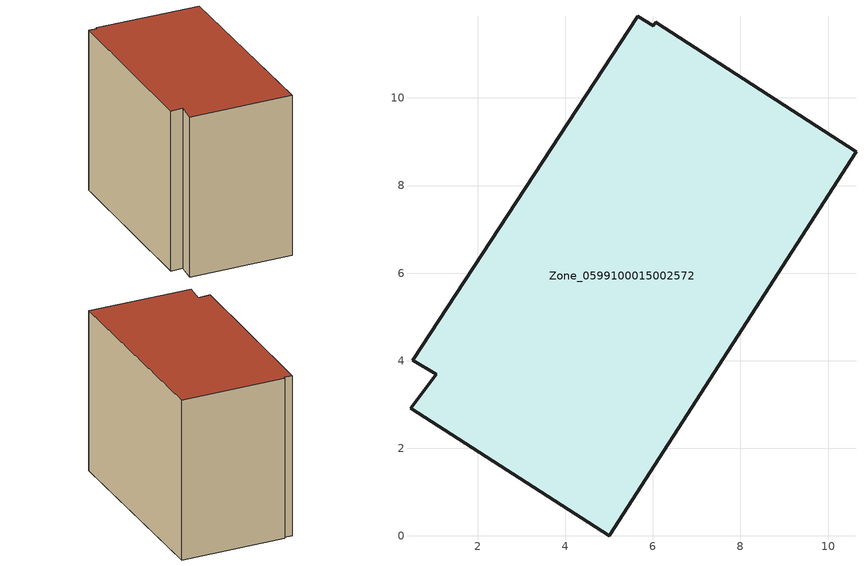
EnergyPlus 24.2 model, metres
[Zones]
Zone_0599100015002572
 floor ground (C_G): 10.64,8.77 5.01,0 0.47,2.92 1.06,3.69 0.52,4.01 5.66,11.87 6.01,11.64 6.07,11.73 z0.97
 wall outside (C_F): 5.01,0 10.64,8.77 6.07,11.73 6.01,11.64 5.66,11.87 0.52,4.01 1.06,3.69 0.47,2.92 5.01,0 z0.97:9.54
 roof outside (C_R): 6.01,11.64 5.66,11.87 0.52,4.01 1.06,3.69 0.47,2.92 5.01,0 10.64,8.77 6.07,11.73 z9.54
[BUILDING]
Pand.0599100015002572: North Axis=0; Terrain=City; Loads Convergence Tolerance Value=0.04; Temperature Convergence Tolerance Value=0.4; Solar Distribution=FullExterior; Maximum Number of Warmup Days=25; Minimum Number of Warmup Days=1
[Site:Location]
Rotterdam.The.Hague.AP_ZH_NLD Design_Conditions: Latitude=51.96; Longitude=4.45; Time Zone=1; Elevation=-4.5
[SITE:GROUNDTEMPERATURE:BUILDINGSURFACE]
18, 18, 18, 18, 18, 18, 18, 18, 18, 18, 18, 18
[MATERIAL] Thermal Absorptance=0.9; Solar Absorptance=0.7; Visible Absorptance=0.7
Name | Roughness | Thickness | Conductivity | Density | Specific Heat
G.TC.2006-2014 | MediumSmooth | 0.15 | 0.06 | 540 | 1210
F.TC.2006-2014 | Rough | 0.3 | 0.12 | 1920 | 840
R.TC.2006-2014 | MediumRough | 0.2 | 0.08 | 1500 | 1000
[CONSTRUCTION]
C_G: G.TC.2006-2014
C_F: F.TC.2006-2014
C_R: R.TC.2006-2014
[ZONE]
Zone_0599100015002572: Type=1; Multiplier=1; Ceiling Height=Autocalculate; Volume=Autocalculate; Floor Area=autocalculate; Part of Total Floor Area=Yes
[ZONEINFILTRATION:DESIGNFLOWRATE]
Infil_Zone_0599100015002572: Zone or ZoneList or Space or SpaceList=Zone_0599100015002572; Schedule=AlwaysOn; Design Flow Rate Calculation Method=Flow/Area; Flow Rate per Floor Area=0.0015; Constant Term Coefficient=1; Temperature Term Coefficient=0; Velocity Term Coefficient=0; Velocity Squared Term Coefficient=0
[HVACTEMPLATE:ZONE:IDEALLOADSAIRSYSTEM]
Zone_0599100015002572: Maximum Heating Supply Air Temperature=50; Minimum Cooling Supply Air Temperature=13; Maximum Heating Supply Air Humidity Ratio=0.0156; Minimum Cooling Supply Air Humidity Ratio=0.0077; Heating Limit=NoLimit; Cooling Limit=NoLimit; Dehumidification Control Type=ConstantSensibleHeatRatio; Cooling Sensible Heat Ratio=0.7; Dehumidification Setpoint=60; Humidification Control Type=None; Humidification Setpoint=30; Outdoor Air Method=None; Outdoor Air Flow Rate per Person=0.00944; Outdoor Air Flow Rate per Zone Floor Area=0; Outdoor Air Flow Rate per Zone=0; Demand Controlled Ventilation Type=None; Outdoor Air Economizer Type=NoEconomizer; Heat Recovery Type=None; Sensible Heat Recovery Effectiveness=0.7; Latent Heat Recovery Effectiveness=0.65
[ZONECONTROL:THERMOSTAT]
ThermostatControl_Zone_0599100015002572: Zone or ZoneList=Zone_0599100015002572; Control Type Schedule=DualSetpointControlType; Control 1=Thermostat_Zone_0599100015002572; Temperature Difference Between Cutout And Setpoint=0
[THERMOSTATSETPOINT:DUALSETPOINT]
Thermostat_Zone_0599100015002572: Heating Setpoint Temperature Schedule=HeatingSetpoint_Zone_0599100015002572; Cooling Setpoint Temperature Schedule=CoolingSetpoint_Zone_0599100015002572
[SCHEDULE:COMPACT]
HeatingSetpoint_Zone_0599100015002572: Through: 12/31, For: AllDays, Until: 24:00, 21
CoolingSetpoint_Zone_0599100015002572: Through: 12/31, For: AllDays, Until: 24:00, 24
DualSetpointControlType: Through: 12/31, For: AllDays, Until: 24:00, 4
AlwaysOn: Through: 12/31, For: AllDays, Until: 24:00, 1
